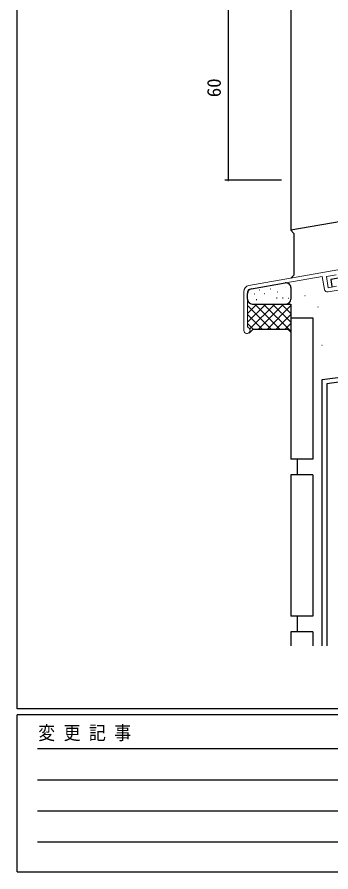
# Model space of a CAD drawing. Units: millimetres, scale not verified. Extents: x -567 to 567, y -403 to 403.
# Drawn here: x -562.7 to -462.6, y -403 to -130.7 of the extents above; entities that cross this region are included whole.
import ezdxf
from ezdxf.enums import TextEntityAlignment as Align

# ---------------------------------------------------------------- set-up
doc = ezdxf.new("R2010")
doc.units = ezdxf.units.MM
doc.header["$LTSCALE"] = 2
doc.layers.add('0-2_YKK_11', color=7, linetype='Continuous', lineweight=18)
for name, color, linetype in [('0-4_YKK_13', 4, 'Continuous'), ('0-6_YKK_D', 6, 'Continuous'), ('0-7_YKK_ZWAK', 7, 'Continuous'), ('0-8_YSS_K', 3, 'Continuous')]:
    doc.layers.add(name, color=color, linetype=linetype)
doc.styles.add('ＭＳ ゴシック', font='')
doc.styles.get('ＭＳ ゴシック').set_extended_font_data('MS Gothic')

msp = doc.modelspace()

# ---------------------------------------------------------------- linework, layer by layer
at = {"layer": '0-2_YKK_11'}
msp.add_line((-490.372, -230.489), (-490.372, -218.167), dxfattribs=at)
for points in [[(-488.719, -216.197), (-403.576, -201.184), (-403.576, -196.643)], [(-464.645, -217.436), (-465.374, -213.299), (-488.511, -217.379)], [(-460.945, -212.823), (-464.041, -213.369), (-463.416, -216.914), (-460.754, -216.445)], [(-458.365, -217.344), (-463.486, -218.247)], [(-489.172, -218.167), (-489.172, -229.289), (-488.987, -229.566)]]:
    msp.add_lwpolyline(points, dxfattribs=at)
for centre, radius, start, end in [((-488.372, -218.167), 2, 99.99999, 180.00002), ((-488.372, -218.167), 0.8, 99.99999, 180.00002), ((-463.66, -217.262), 1, 190.00002, 280.00001), ((-489.372, -230.489), 1, 180.00002, 67.38012)]:
    msp.add_arc(centre, radius, start, end, dxfattribs=at)
at = {"layer": '0-4_YKK_13'}
for p, q in [((-456.648, -213.182), (-462.648, -214.24)), ((-462.648, -214.24), (-462.248, -216.505))]:
    msp.add_line(p, q, dxfattribs=at)
at = {"layer": '0-6_YKK_D'}
for p, q in [((-495.376, -122.684), (-495.376, -182.684)), ((-478.376, -182.684), (-496.376, -182.684))]:
    msp.add_line(p, q, dxfattribs=at)
for start, end in [(90, 270), (270, 90)]:
    msp.add_arc((-495.376, -182.684), 0.106, start, end, dxfattribs=at)
at = {"layer": '0-7_YKK_ZWAK'}
for p, q in [((-562.7, -351), (-562.7, 399)), ((537.3, -351), (-562.7, -351)), ((483.3, -353), (-562.7, -353)), ((-562.7, -403), (-562.7, -353)), ((-556.131, -363.732), (-201.57, -363.732)), ((-556.131, -373.63), (-201.57, -373.63)), ((-556.131, -383.528), (-201.57, -383.528)), ((-556.131, -393.426), (-201.57, -393.426)), ((-562.7, -403), (483.3, -403))]:
    msp.add_line(p, q, dxfattribs=at)
at = {"layer": '0-8_YSS_K'}
for p, q in [((-475.376, 40.816), (-475.376, -198.613)), ((-430.376, -190.678), (-475.376, -198.613)), ((-474.376, -199.613), (-475.376, -198.613)), ((-474.376, -199.613), (-474.376, -212.845)), ((-474.376, -212.845), (-475.376, -213.845)), ((-487.932, -217.277), (-477.135, -215.373)), ((-485.516, -217.564), (-485.416, -217.564)), ((-485.516, -217.564), (-485.416, -217.564)), ((-481.965, -217.205), (-481.865, -217.205)), ((-477.122, -216.668), (-477.022, -216.668)), ((-475.374, -216.85), (-475.374, -220.584)), ((-489.172, -220.584), (-489.172, -218.754)), ((-487.059, -218.854), (-486.959, -218.854)), ((-483.722, -218.783), (-483.622, -218.783)), ((-479.943, -220.088), (-479.743, -220.088)), ((-479.705, -218.173), (-479.605, -218.173)), ((-478.046, -220.128), (-477.846, -220.128)), ((-476.261, -220.252), (-476.161, -220.252)), ((-470.85, -219.399), (-470.75, -219.399)), ((-489.172, -225.085), (-486.171, -222.084)), ((-489.172, -227.913), (-483.343, -222.084)), ((-489.172, -222.605), (-481.691, -230.086)), ((-488.476, -230.045), (-480.514, -222.084)), ((-487.672, -222.084), (-475.374, -222.084)), ((-486.865, -222.084), (-478.862, -230.086)), ((-486.399, -220.693), (-486.199, -220.693)), ((-485.688, -230.086), (-477.686, -222.084)), ((-484.036, -222.084), (-475.376, -230.744)), ((-482.86, -230.086), (-475.374, -222.601)), ((-481.208, -222.084), (-475.374, -227.917)), ((-478.379, -222.084), (-475.374, -225.089)), ((-475.374, -222.084), (-475.374, -231.086)), ((-466.78, -223.038), (-466.68, -223.038)), ((-489.172, -225.434), (-484.519, -230.086)), ((-480.031, -230.086), (-475.374, -225.43)), ((-489.172, -228.262), (-487.348, -230.086)), ((-477.203, -230.086), (-475.374, -228.258)), ((-475.376, -226.488), (-475.376, -271.488)), ((-475.376, -226.488), (-468.376, -226.488)), ((-468.376, -226.488), (-468.376, -271.488)), ((-465.376, -246.187), (-315.376, -226.187)), ((-316.876, -227.901), (-463.876, -247.5)), ((-487.364, -230.086), (-488.669, -231.391)), ((-487.364, -230.086), (-476.374, -230.086)), ((-476.374, -230.086), (-475.374, -231.086)), ((-465.495, -235.238), (-465.395, -235.238)), ((-465.376, -331), (-465.376, -246.187)), ((-463.876, -247.5), (-463.876, -331)), ((-468.376, -271.488), (-475.376, -271.488)), ((-473.376, -271.488), (-473.376, -276.488)), ((-475.376, -276.488), (-475.376, -321.488)), ((-468.376, -276.488), (-475.376, -276.488)), ((-468.376, -276.488), (-468.376, -321.488)), ((-468.376, -321.488), (-475.376, -321.488)), ((-473.376, -321.488), (-473.376, -326.488)), ((-475.376, -326.488), (-475.376, -331)), ((-468.376, -326.488), (-475.376, -326.488)), ((-468.376, -326.488), (-468.376, -331))]:
    msp.add_line(p, q, dxfattribs=at)
for centre, start, end in [((-487.672, -218.754), 100, 180), ((-476.874, -216.85), 0, 100), ((-487.672, -220.584), 180, 270), ((-476.874, -220.584), 270, 0)]:
    msp.add_arc(centre, 1.5, start, end, dxfattribs=at)

# ---------------------------------------------------------------- texts
at = {"layer": '0-6_YKK_D', "style": 'ＭＳ ゴシック'}
msp.add_text('60', height=4.399, rotation=90, dxfattribs=at).set_placement((-496.376, -156.204), align=Align.BOTTOM_LEFT)
at = {"layer": '0-7_YKK_ZWAK', "style": 'ＭＳ ゴシック', "width": 0.9}
msp.add_text('変 更 記 事', height=4.399, dxfattribs=at).set_placement((-555.965, -362.209), align=Align.BOTTOM_LEFT)

doc.saveas('drawing.dxf')
